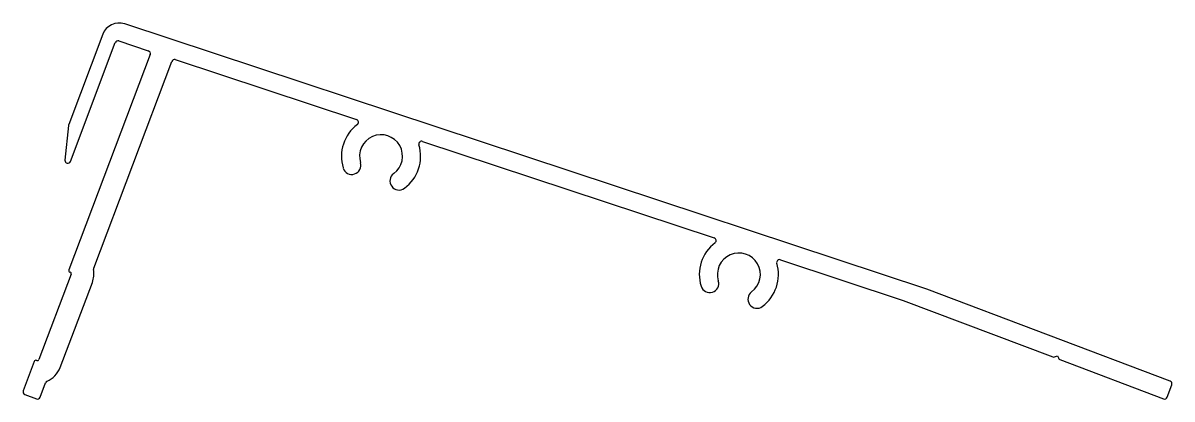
# Model space of a CAD drawing. Extents: x -51 to 51, y 43 to 76.
import ezdxf

# ---------------------------------------------------------------- set-up
doc = ezdxf.new("R2010")
doc.units = 0
doc.layers.get('0').update_dxf_attribs({"linetype": 'CONTINUOUS'})

msp = doc.modelspace()

# ---------------------------------------------------------------- linework, layer by layer
for p, q in [((29.12, 52.83), (-41.81, 76.26)), ((-43.75, 75.34), (-46.76, 67.36)), ((-46.6, 64.11), (-42.64, 74.6)), ((-42.33, 74.75), (-39.72, 73.88)), ((-39.55, 73.56), (-46.75, 54.53)), ((-44.55, 54.68), (-37.65, 72.95)), ((-37.34, 73.1), (-21.31, 67.8)), ((-46.78, 67.29), (-47.09, 64.22)), ((-15.47, 65.87), (10.33, 57.35)), ((16.17, 55.42), (27.03, 51.83)), ((-46.54, 54.13), (-49.39, 46.6)), ((-47.52, 45.89), (-44.67, 53.42)), ((27.03, 51.83), (40.27, 46.83)), ((50.64, 44.69), (29.12, 52.83)), ((40.42, 46.83), (40.67, 46.94)), ((40.67, 46.94), (40.78, 46.7)), ((-49.81, 46.44), (-50.79, 43.84)), ((-49.58, 46.51), (-49.61, 46.52)), ((40.89, 46.59), (50.05, 43.13)), ((-49.29, 43.27), (-48.81, 44.54)), ((50.37, 43.27), (50.79, 44.37)), ((-50.64, 43.52), (-49.61, 43.13))]:
    msp.add_line(p, q)
for centre, radius, start, end in [((-42.3, 74.79), 1.55, 71.7171, 159.2928), ((-42.4, 74.51), 0.25, 74.1413, 159.2928), ((-39.79, 73.64), 0.25, 339.2928, 74.1413), ((-37.41, 72.86), 0.25, 74.1413, 159.2928), ((-46.53, 67.27), 0.25, 159.2927, 174.2927), ((-19.14, 64.56), 3.5, 126.7658, 197.148), ((-21.39, 67.56), 0.25, 306.7658, 71.7171), ((-19.14, 64.56), 1.9, 306.2861, 197.148), ((-19.14, 64.56), 3.5, 306.2861, 16.6683), ((-15.55, 65.64), 0.25, 71.7171, 196.6683), ((-46.84, 64.19), 0.25, 174.2927, 339.2927), ((-21.72, 63.76), 0.8, 197.148, 17.148), ((-17.55, 62.38), 0.8, 126.2861, 306.2861), ((12.5, 54.11), 3.5, 126.7658, 197.148), ((10.25, 57.11), 0.25, 306.7658, 71.7171), ((12.5, 54.11), 1.9, 306.2861, 197.148), ((12.5, 54.11), 3.5, 306.2861, 16.6683), ((16.09, 55.18), 0.25, 71.7171, 196.6683), ((-46.61, 54.47), 0.15, 158.7181, 255.0635), ((-46.68, 54.18), 0.15, 339.2928, 75.0034), ((-46.68, 54.18), 2.15, 339.2928, 9.6944), ((-44.32, 54.59), 0.25, 159.2928, 189.6944), ((9.92, 53.31), 0.8, 197.148, 17.148), ((14.1, 51.93), 0.8, 126.2861, 306.2861), ((40.34, 47.02), 0.203, 249.2928, 294.2928), ((-49.67, 46.38), 0.15, 69.2928, 159.2928), ((-49.53, 46.65), 0.15, 249.2928, 339.2928), ((-49.53, 46.65), 2.15, 293.3865, 339.2928), ((40.96, 46.78), 0.203, 204.2928, 249.2928), ((-50.55, 43.75), 0.25, 159.2928, 249.2928), ((-48.58, 44.45), 0.25, 113.3865, 159.2928), ((50.55, 44.46), 0.25, 339.2928, 69.2928), ((-49.52, 43.36), 0.25, 249.2928, 339.2928), ((50.14, 43.36), 0.25, 249.2928, 339.2928)]:
    msp.add_arc(centre, radius, start, end)

doc.saveas('drawing.dxf')
